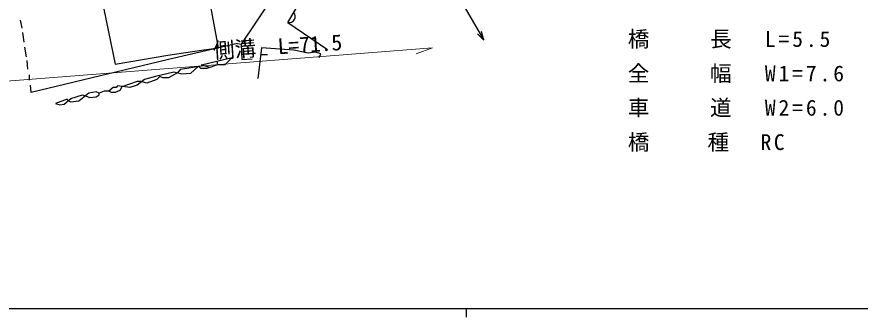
# Model space of a CAD drawing. Units: millimetres, scale not verified. Extents: x 40000 to 680000, y 20000 to 380000.
# Drawn here: x 115967 to 213625, y 204000 to 238774 of the extents above; entities that cross this region are included whole.
import ezdxf
from ezdxf.enums import TextEntityAlignment as Align

# ---------------------------------------------------------------- set-up
doc = ezdxf.new("R2010")
doc.units = ezdxf.units.MM
doc.header["$LTSCALE"] = 1000
for name, color, linetype, lineweight in [('M-BGD', 7, 'Continuous', 25), ('M-STR-HTXT', 7, 'Continuous', 13), ('M-TTL-BAND', 7, 'Continuous', 25)]:
    doc.layers.add(name, color=color, linetype=linetype, lineweight=lineweight)
doc.styles.add('ＭＳ ゴシック', font='')
doc.styles.get('ＭＳ ゴシック').set_extended_font_data('MS Gothic')

msp = doc.modelspace()

# ---------------------------------------------------------------- linework, layer by layer
at = {"layer": 'M-BGD'}
for p, q in [((151580, 249993), (141928, 235599)), ((139303, 235176), (138118, 241780)), ((125756, 241018), (127365, 233313)), ((167231, 240937), (170048, 236092)), ((116358, 238393), (116528, 237462)), ((147346, 238139), (151834, 235091)), ((116612, 236954), (116782, 235853)), ((170048, 236092), (169314, 236822)), ((170048, 236092), (169777, 237091)), ((141504, 235684), (133546, 233821)), ((141504, 235684), (141928, 235599)), ((141928, 235599), (142012, 233821)), ((116866, 235261), (117036, 234160)), ((133461, 234329), (137356, 234922)), ((137356, 234922), (139303, 235176)), ((144298, 235176), (143875, 231620)), ((144214, 234414), (144976, 234414)), ((148024, 234922), (144298, 235176)), ((149717, 234583), (148024, 234922)), ((150564, 234668), (149717, 234583)), ((151156, 234499), (150564, 234668)), ((150987, 234075), (151156, 234499)), ((117120, 233737), (117205, 232721)), ((133546, 233821), (117628, 230011)), ((127365, 233313), (133461, 234329)), ((137356, 233229), (140912, 234075)), ((139134, 233652), (139218, 233229)), ((140912, 234075), (140065, 233229)), ((142012, 233821), (143198, 233906)), ((134900, 232721), (134562, 232297)), ((134900, 232721), (137525, 233144)), ((137017, 233059), (136086, 232213)), ((137271, 232805), (137017, 233059)), ((137948, 232805), (137271, 232805)), ((137525, 233144), (137356, 233229)), ((137356, 233229), (138202, 232975)), ((139218, 233229), (137948, 232805)), ((140065, 233229), (139218, 233229)), ((117374, 232043), (117374, 231451)), ((130752, 231535), (129905, 230858)), ((132022, 231874), (130752, 231535)), ((132191, 231535), (131006, 231112)), ((134138, 232382), (132022, 231874)), ((132530, 231874), (132191, 231535)), ((132868, 231705), (132530, 231874)), ((133546, 231705), (132868, 231705)), ((134562, 232297), (133546, 231705)), ((135070, 232128), (134138, 232382)), ((136086, 232213), (135070, 232128)), ((117628, 230011), (117544, 230858)), ((127111, 230604), (126603, 230181)), ((127450, 230604), (127111, 230604)), ((127619, 230773), (127450, 230604)), ((129058, 230604), (127619, 230773)), ((128127, 230689), (127873, 230265)), ((129905, 231281), (128127, 230689)), ((129905, 230858), (129058, 230604)), ((130328, 231281), (129905, 231281)), ((131006, 231112), (130328, 231281)), ((122200, 229334), (123555, 229757)), ((124317, 229927), (123132, 228995)), ((123555, 229757), (124402, 229419)), ((125164, 230096), (124317, 229927)), ((124402, 229419), (125164, 229503)), ((125502, 229927), (125164, 230096)), ((125164, 229503), (125502, 229757)), ((126095, 230181), (125502, 229927)), ((125502, 229757), (125502, 229927)), ((126603, 230181), (126095, 230181)), ((126942, 230011), (126603, 230181)), ((127365, 230011), (126942, 230011)), ((127873, 230265), (127365, 230011)), ((121777, 229249), (120422, 228741)), ((120422, 228741), (120930, 228572)), ((120930, 228572), (121438, 228657)), ((121438, 228657), (122200, 229334)), ((121862, 229080), (121777, 229249)), ((122200, 228911), (121862, 229080)), ((123132, 228995), (122200, 228911))]:
    msp.add_line(p, q, dxfattribs=at)
msp.add_lwpolyline([(147346, 238139), (152039, 246058), (156857, 252456), (162018, 243952)], dxfattribs=at)
msp.add_arc((147525, 238798), 682, 254.84533, 43.85479, dxfattribs=at)
at = {"layer": 'M-STR-HTXT'}
for p, q in [((87232, 229171), (164110, 235176)), ((164110, 235176), (162225, 234509))]:
    msp.add_line(p, q, dxfattribs=at)
at = {"layer": 'M-TTL-BAND'}
for p, q in [((40000, 205000), (579000, 205000)), ((168000, 205000), (168000, 204000))]:
    msp.add_line(p, q, dxfattribs=at)

# ---------------------------------------------------------------- texts
at = {"layer": 'M-STR-HTXT', "style": 'ＭＳ ゴシック'}
msp.add_text('側溝\u3000L=71.5', height=1833, rotation=3.855, dxfattribs=at).set_placement((138782, 233386), align=Align.BOTTOM_LEFT)
at = {"layer": 'M-STR-HTXT', "char_height": 1833, "attachment_point": 7, "style": 'ＭＳ ゴシック'}
for s, insert in [('\\T1.27;橋\u3000\u3000長\u3000L=5.5', (186717, 235090)), ('\\T1.27;全\u3000\u3000幅\u3000W1=7.6', (186717, 231109)), ('\\T1.27;車\u3000\u3000道\u3000W2=6.0', (186717, 227129)), ('\\T1.23;橋\u3000\u3000種\u3000RC', (186717, 223149))]:
    msp.add_mtext(s, dxfattribs=dict(at, insert=insert))

doc.saveas('drawing.dxf')
